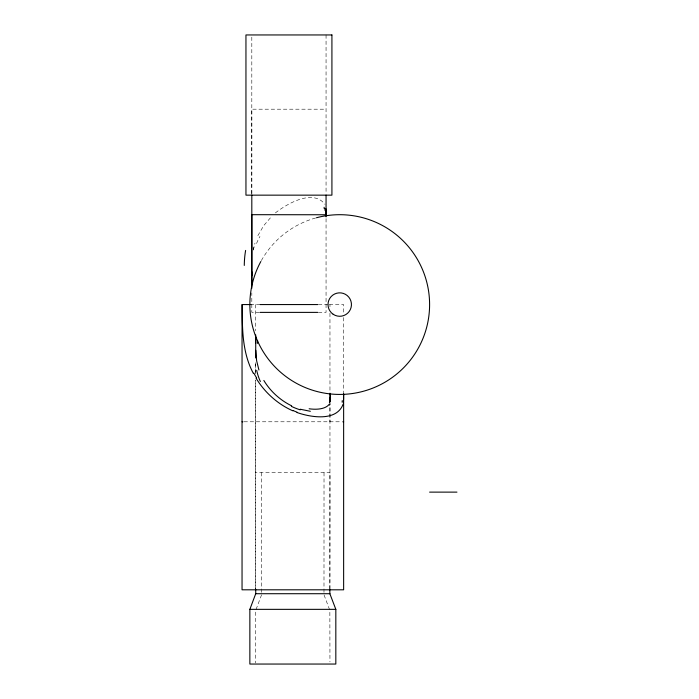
<?xml version="1.0" encoding="UTF-8"?>
<svg xmlns="http://www.w3.org/2000/svg" width="699" height="699" viewBox="0 0 699 699"><rect width="100%" height="100%" fill="white"/><g stroke="black" fill="none" stroke-linecap="round" stroke-linejoin="round"><path stroke-width="0.52" stroke-dasharray="3.5 2.62" d="M251.815 193.903L251.815 109.193L326.057 109.193M255.72 588.715L255.72 380.37M255.72 373.825L255.72 362.912M324.021 472.585L323.987 594.779L329.858 610.41L329.954 661.901M329.928 588.724L329.963 406.967M329.858 589.353L329.963 472.585L255.72 472.585M253.318 250.12L254.986 243.103M253.37 249.56L253.938 246.939M261.583 594.779L255.72 610.41L255.72 662.975M257.861 235.668L263.689 225.646L272.068 215.912M275.389 212.907C287.254 203.592 313.091 188.634 325.018 204.396M250.329 304.563L259.871 304.563M318.412 304.563L328.757 304.563M329.343 304.563L343.637 304.563L343.637 313.248M259.46 312.383L251.815 312.383L251.815 292.916M318.412 312.383L326.057 312.383L326.057 216.865M244.003 421.785L341.68 421.785M343.637 317.547L343.637 393.563M329.963 304.563L329.963 306.747M329.963 313.248L329.963 393.904M329.963 407.674L329.963 421.785M326.057 34.95L326.057 194.069M261.583 472.585L261.583 592.595M255.72 304.563L255.72 330.732M255.72 362.694L255.72 373.642M255.72 379.924L255.72 589.353M251.815 37.126L251.815 194.069M261.347 260.596A89.874 89.874 0 0 1 315.625 217.983M256.55 243.479A84.902 68.179 -4.9 0 1 259.976 236.393"/><path stroke-width="1.05" d="M251.815 282.885L251.815 194.986M255.72 339.417L255.72 337.827M326.057 215.738L326.057 215.004M329.858 589.353L329.858 593.713L335.826 609.345L335.826 664.05L249.858 664.05L249.858 609.345L255.72 593.713L255.72 589.353M343.637 395.005L343.637 396.508M251.815 275.782L251.823 271.762M343.637 397.329L343.392 402.589M329.945 397.906L329.447 403.035M343.157 404.092C336.7 421.838 310.644 417.338 296.996 412.506M329.002 404.459L328.914 404.677A32.381 15.57 22.3 0 1 309.141 408.784M250.329 304.563L242.046 304.563L242.046 589.807L343.637 589.807L343.637 393.563M260.115 304.563L317.757 304.563M260.115 312.383L317.757 312.383M242.046 421.785L242.894 421.785M342.79 421.785L343.637 421.785M429.605 492.122L456.954 492.122M255.72 593.713L329.963 593.713M249.858 609.345L335.826 609.345M310.365 411.3L300.247 409.238M292.846 410.82C277.608 404.101 264.72 392.427 256.087 378.229M291.64 405.831C280.212 400.247 270.399 391.361 263.838 380.457M253.309 373.301C241.968 352.27 242.247 327.779 242.221 304.563M258.918 369.972L256.62 360.719L255.79 350.321M325.917 208.774L326.057 213.317M326.057 213.553L326.057 214.759L251.815 214.689L251.815 288.259M255.72 340.221L255.72 343.384M329.963 393.563L329.963 402.248M326.057 195.082L326.057 216.865M255.72 334.917L255.72 357.94M316.472 217.756A89.874 89.874 0 0 1 429.597 303.855A89.874 89.874 0 0 1 317.853 391.728A89.874 89.874 0 0 1 260.849 261.496M324.939 208.739A19.336 4.998 -80.2 0 1 325.026 210.434M324.109 207.28A25.382 9.69 -70 0 1 324.214 208.59M244.274 265.445A48.117 16.82 83.5 0 1 245.62 250.417M342.239 400.649A28.152 8.318 74.4 0 1 342.143 402.222M297.084 412.174A46.038 28.012 23.7 0 1 292.986 410.505M256.673 378.01A105.243 85.689 8.9 0 1 253.859 373.126M330.33 394.114A8.126 0.612 88.5 0 1 330.138 401.243M257.564 343.392A33.01 1.258 -89.8 0 1 257.564 340.457M260.377 381.532A78.209 62.062 -3.3 0 1 256.699 370.304M300.221 409.832A34.81 20.315 24.7 0 1 291.361 406.337M330.164 403.839A27.523 12.713 56.1 0 1 329.517 405.097M331.92 34.95L245.952 34.95L245.952 195.152L331.92 195.152L331.92 34.95M333.161 314.27A11.726 11.726 0 0 0 351.422 305.402A11.726 11.726 0 0 0 334.611 294.017A11.726 11.726 0 0 0 333.161 314.27"/></g></svg>
